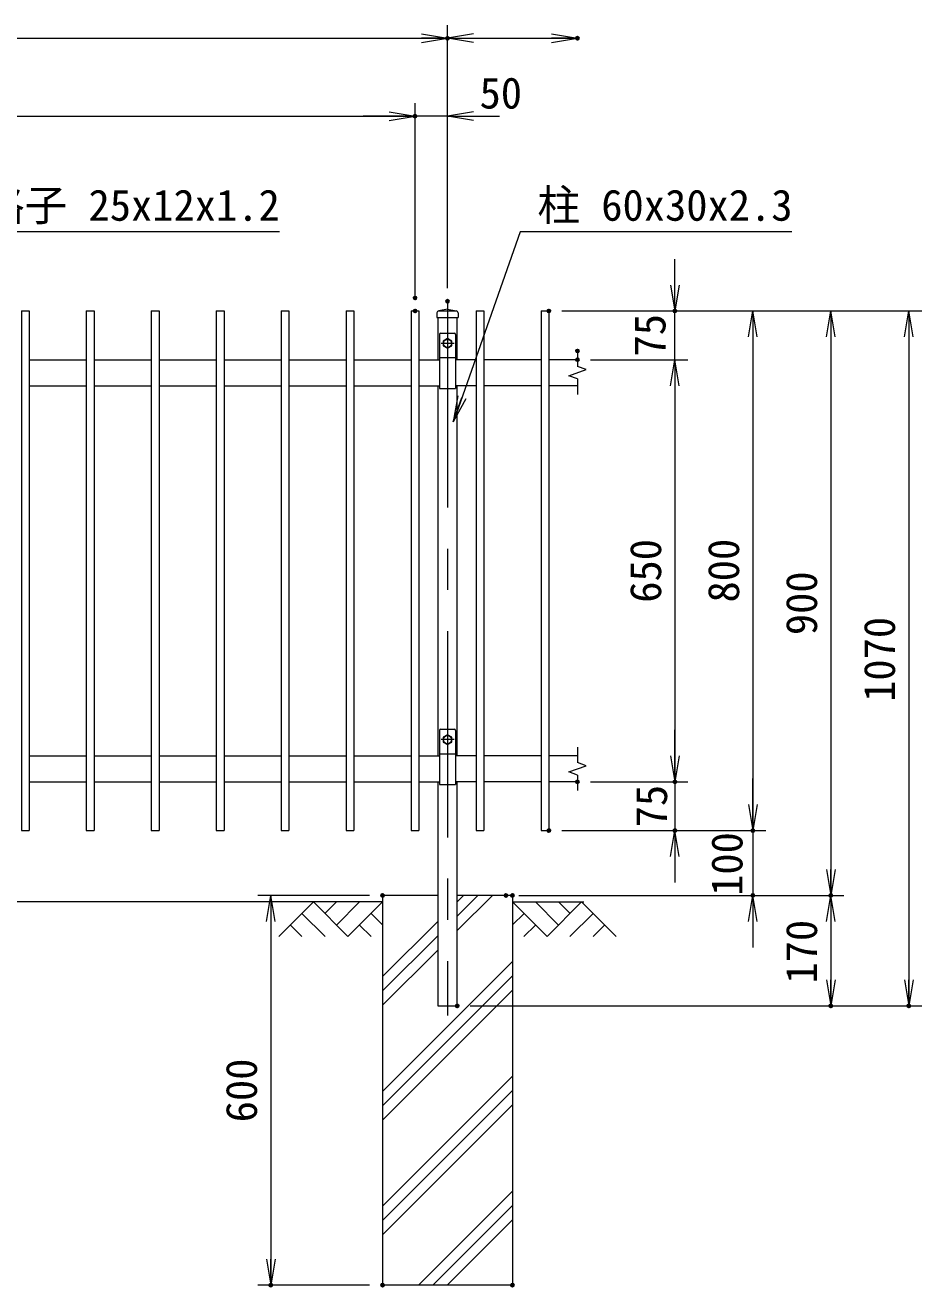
# Model space of a CAD drawing. Units: millimetres, scale not verified. Extents: x -4200 to 4200, y -2970 to 2970.
# Drawn here: x -1933 to -553, y -308 to 1634 of the extents above; entities that cross this region are included whole.
import ezdxf
from ezdxf.enums import TextEntityAlignment as Align

# ---------------------------------------------------------------- set-up
doc = ezdxf.new("R2010")
doc.units = ezdxf.units.MM
doc.header["$LTSCALE"] = 10
doc.header["$PDMODE"] = 32
doc.header["$PDSIZE"] = 5
doc.linetypes.add('USER1', pattern=[50.8, 31.75, -6.35, 6.35, -6.35])
for name, color, linetype, lineweight in [('0-1_D-STR1', 1, 'Continuous', 18), ('0-2_D-BMK', 2, 'USER1', 13), ('0-3_D-BGD', 7, 'Continuous', 18), ('0-4_D-STR4', 7, 'Continuous', 18), ('0-5_D-DCR-HCH', 7, 'Continuous', 13), ('0-6_D-STR3', 3, 'Continuous', 13), ('0-7_D-STR-DIM', 7, 'Continuous', 13), ('0-8_0', 7, 'Continuous', 18), ('0-A_D-STR-TXT', 7, 'Continuous', 13)]:
    doc.layers.add(name, color=color, linetype=linetype, lineweight=lineweight)
doc.layers.add('0-9_Defpoints', color=253, linetype='Continuous')
doc.styles.add('ＭＳ ゴシック', font='')
doc.styles.get('ＭＳ ゴシック').set_extended_font_data('MS Gothic')

# ---------------------------------------------------------------- blocks, each defined once
blk = doc.blocks.new('_Open')
at = {"layer": '0-8_0'}
blk.add_line((-10, 1.667), (0, 0), dxfattribs=at)
blk.add_lwpolyline([(-10, -1.667), (0, 0), (-10, 0)], dxfattribs=at)

msp = doc.modelspace()

# ---------------------------------------------------------------- linework, layer by layer
at = {"layer": '0-1_D-STR1'}
for p, q in [((-1939.26, 1194.14), (-1927.26, 1194.14)), ((-1927.26, 1194.14), (-1927.26, 394.14)), ((-1839.26, 1194.14), (-1827.26, 1194.14)), ((-1827.26, 1194.14), (-1827.26, 394.14)), ((-1739.26, 1194.14), (-1727.26, 1194.14)), ((-1727.26, 1194.14), (-1727.26, 394.14)), ((-1639.26, 1194.14), (-1627.26, 1194.14)), ((-1627.26, 1194.14), (-1627.26, 394.14)), ((-1539.26, 1194.14), (-1527.26, 1194.14)), ((-1527.26, 1194.14), (-1527.26, 394.14)), ((-1439.26, 1194.14), (-1427.26, 1194.14)), ((-1427.26, 1194.14), (-1427.26, 394.14)), ((-1339.26, 1194.14), (-1327.26, 1194.14)), ((-1327.26, 1194.14), (-1327.26, 394.14)), ((-1299.51, 1191.14), (-1299.51, 1184.14)), ((-1283.26, 1197.14), (-1296.51, 1194.14)), ((-1296.51, 1194.14), (-1270.01, 1194.14)), ((-1283.26, 1197.14), (-1270.01, 1194.14)), ((-1267.01, 1191.14), (-1267.01, 1184.14)), ((-1239.26, 1194.14), (-1227.26, 1194.14)), ((-1227.26, 1194.14), (-1227.26, 394.14)), ((-1139.26, 1194.14), (-1127.26, 1194.14)), ((-1127.26, 1194.14), (-1127.26, 394.14)), ((-1299.51, 1184.14), (-1267.01, 1184.14)), ((-1298.26, 1184.14), (-1298.26, 1119.14)), ((-1268.26, 1119.14), (-1268.26, 1184.14)), ((-1927.26, 1119.14), (-1839.26, 1119.14)), ((-1827.26, 1119.14), (-1739.26, 1119.14)), ((-1727.26, 1119.14), (-1639.26, 1119.14)), ((-1627.26, 1119.14), (-1539.26, 1119.14)), ((-1527.26, 1119.14), (-1439.26, 1119.14)), ((-1427.26, 1119.14), (-1339.26, 1119.14)), ((-1327.26, 1119.14), (-1295.76, 1119.14)), ((-1239.26, 1119.14), (-1270.76, 1119.14)), ((-1139.26, 1119.14), (-1227.26, 1119.14)), ((-1083.26, 1119.14), (-1127.26, 1119.14)), ((-1927.26, 1079.14), (-1839.26, 1079.14)), ((-1827.26, 1079.14), (-1739.26, 1079.14)), ((-1727.26, 1079.14), (-1639.26, 1079.14)), ((-1627.26, 1079.14), (-1539.26, 1079.14)), ((-1527.26, 1079.14), (-1439.26, 1079.14)), ((-1427.26, 1079.14), (-1339.26, 1079.14)), ((-1327.26, 1079.14), (-1295.76, 1079.14)), ((-1298.26, 1079.14), (-1298.26, 509.14)), ((-1239.26, 1079.14), (-1270.76, 1079.14)), ((-1268.26, 509.14), (-1268.26, 1079.14)), ((-1139.26, 1079.14), (-1227.26, 1079.14)), ((-1083.26, 1079.14), (-1127.26, 1079.14)), ((-1927.26, 509.14), (-1839.26, 509.14)), ((-1827.26, 509.14), (-1739.26, 509.14)), ((-1727.26, 509.14), (-1639.26, 509.14)), ((-1627.26, 509.14), (-1539.26, 509.14)), ((-1527.26, 509.14), (-1439.26, 509.14)), ((-1427.26, 509.14), (-1339.26, 509.14)), ((-1327.26, 509.14), (-1295.76, 509.14)), ((-1239.26, 509.14), (-1270.76, 509.14)), ((-1139.26, 509.14), (-1227.26, 509.14)), ((-1083.26, 509.14), (-1127.26, 509.14)), ((-1927.26, 469.14), (-1839.26, 469.14)), ((-1827.26, 469.14), (-1739.26, 469.14)), ((-1727.26, 469.14), (-1639.26, 469.14)), ((-1627.26, 469.14), (-1539.26, 469.14)), ((-1527.26, 469.14), (-1439.26, 469.14)), ((-1427.26, 469.14), (-1339.26, 469.14)), ((-1327.26, 469.14), (-1295.76, 469.14)), ((-1298.26, 469.14), (-1298.26, 124.14)), ((-1239.26, 469.14), (-1270.76, 469.14)), ((-1268.26, 124.14), (-1268.26, 469.14)), ((-1139.26, 469.14), (-1227.26, 469.14)), ((-1083.26, 469.14), (-1127.26, 469.14)), ((-1298.26, 124.14), (-1268.26, 124.14))]:
    msp.add_line(p, q, dxfattribs=at)
for points in [[(-1939.26, 1194.14), (-1939.26, 394.14), (-1927.26, 394.14)], [(-1839.26, 1194.14), (-1839.26, 394.14), (-1827.26, 394.14)], [(-1739.26, 1194.14), (-1739.26, 394.14), (-1727.26, 394.14)], [(-1639.26, 1194.14), (-1639.26, 394.14), (-1627.26, 394.14)], [(-1539.26, 1194.14), (-1539.26, 394.14), (-1527.26, 394.14)], [(-1439.26, 1194.14), (-1439.26, 394.14), (-1427.26, 394.14)], [(-1339.26, 1194.14), (-1339.26, 394.14), (-1327.26, 394.14)], [(-1239.26, 1194.14), (-1239.26, 394.14), (-1227.26, 394.14)], [(-1139.26, 1194.14), (-1139.26, 394.14), (-1127.26, 394.14)]]:
    msp.add_lwpolyline(points, dxfattribs=at)
for centre, start, end in [((-1296.51, 1191.14), 90, 180), ((-1270.01, 1191.14), 0, 90)]:
    msp.add_arc(centre, 3, start, end, dxfattribs=at)
at = {"layer": '0-2_D-BMK'}
for p, q in [((-1283.26, 1209.14), (-1283.26, 109.14)), ((-1283.26, 1154.14), (-1283.26, 1134.14)), ((-1273.26, 1144.14), (-1293.26, 1144.14)), ((-1283.26, 544.14), (-1283.26, 524.14)), ((-1273.26, 534.14), (-1293.26, 534.14))]:
    msp.add_line(p, q, dxfattribs=at)
at = {"layer": '0-3_D-BGD'}
for p, q in [((-1383.26, 284.14), (-3183.26, 284.14)), ((-1183.26, 284.14), (-1073.26, 284.14))]:
    msp.add_line(p, q, dxfattribs=at)
at = {"layer": '0-4_D-STR4'}
for p, q in [((-1383.26, 294.14), (-1383.26, -305.86)), ((-1298.76, 294.14), (-1383.26, 294.14)), ((-1183.26, 294.14), (-1267.76, 294.14)), ((-1183.26, 294.14), (-1183.26, -305.86)), ((-1183.26, -305.86), (-1383.26, -305.86))]:
    msp.add_line(p, q, dxfattribs=at)
at = {"layer": '0-5_D-DCR-HCH'}
for p, q in [((-1268.26, 240.13), (-1214.24, 294.14)), ((-1268.26, 262.22), (-1236.34, 294.14)), ((-1268.26, 284.32), (-1258.44, 294.14)), ((-1489.68, 284.14), (-1542.9, 230.93)), ((-1489.68, 284.14), (-1436.47, 230.93)), ((-1471.95, 266.41), (-1454.21, 284.14)), ((-1454.21, 248.67), (-1418.74, 284.14)), ((-1436.47, 230.93), (-1383.26, 284.14)), ((-1130.05, 230.93), (-1183.26, 284.14)), ((-1112.31, 248.67), (-1147.79, 284.14)), ((-1076.84, 284.14), (-1130.05, 230.93)), ((-1094.48, 266.31), (-1112.31, 284.14)), ((-1076.84, 284.14), (-1023.62, 230.93)), ((-1507.42, 266.41), (-1471.78, 230.93)), ((-1401, 266.41), (-1383.26, 248.75)), ((-1383.26, 169.32), (-1298.26, 254.32)), ((-1165.52, 266.41), (-1183.26, 248.75)), ((-1059.1, 266.41), (-1094.74, 230.93)), ((-1525.16, 248.67), (-1507.34, 230.93)), ((-1418.74, 248.67), (-1400.92, 230.93)), ((-1147.79, 248.67), (-1165.6, 230.93)), ((-1041.36, 248.67), (-1059.18, 230.93)), ((-1383.26, 147.22), (-1298.26, 232.22)), ((-1383.26, 125.13), (-1298.26, 210.13)), ((-1383.26, -7.46), (-1183.26, 192.54)), ((-1383.26, -29.55), (-1183.26, 170.45)), ((-1383.26, -51.65), (-1183.26, 148.35)), ((-1383.26, -184.23), (-1183.26, 15.77)), ((-1383.26, -206.33), (-1183.26, -6.33)), ((-1383.26, -228.43), (-1183.26, -28.43)), ((-1328.11, -305.86), (-1183.26, -161.01)), ((-1306.01, -305.86), (-1183.26, -183.11)), ((-1283.91, -305.86), (-1183.26, -205.2))]:
    msp.add_line(p, q, dxfattribs=at)
at = {"layer": '0-6_D-STR3'}
for p, q in [((-1295.76, 1158.14), (-1295.76, 1074.94)), ((-1293.76, 1160.14), (-1272.76, 1160.14)), ((-1270.76, 1158.14), (-1270.76, 1074.94)), ((-1295.76, 1122.34), (-1270.76, 1122.34)), ((-1295.76, 1074.94), (-1270.76, 1074.94)), ((-1295.76, 548.14), (-1295.76, 464.94)), ((-1293.76, 550.14), (-1272.76, 550.14)), ((-1270.76, 548.14), (-1270.76, 464.94)), ((-1295.76, 512.34), (-1270.76, 512.34)), ((-1295.76, 464.94), (-1270.76, 464.94))]:
    msp.add_line(p, q, dxfattribs=at)
for points in [[(-1276.76, 1147.9), (-1283.26, 1151.65), (-1289.76, 1147.9), (-1289.76, 1140.39), (-1283.26, 1136.64), (-1276.76, 1140.39)], [(-1276.76, 537.9), (-1283.26, 541.65), (-1289.76, 537.9), (-1289.76, 530.39), (-1283.26, 526.64), (-1276.76, 530.39)]]:
    msp.add_lwpolyline(points, close=True, dxfattribs=at)
for centre in [(-1283.26, 1144.14), (-1283.26, 534.14)]:
    msp.add_circle(centre, 6.25, dxfattribs=at)
for centre, start, end in [((-1293.76, 1158.14), 90, 180), ((-1272.76, 1158.14), 0, 90), ((-1293.76, 548.14), 90, 180), ((-1272.76, 548.14), 0, 90)]:
    msp.add_arc(centre, 2, start, end, dxfattribs=at)
at = {"layer": '0-7_D-STR-DIM'}
for p, q in [((-1283.26, 1229.14), (-1283.26, 1634.14)), ((-1283.26, 1229.14), (-1283.26, 1634.14)), ((-3283.26, 1614.14), (-1283.26, 1614.14)), ((-1283.26, 1614.14), (-1083.26, 1614.14)), ((-1333.26, 1214.14), (-1333.26, 1514.14)), ((-1333.26, 1234.14), (-1333.26, 1514.14)), ((-1283.26, 1229.14), (-1283.26, 1514.14)), ((-3233.26, 1494.14), (-1333.26, 1494.14)), ((-1373.26, 1494.14), (-1413.26, 1494.14)), ((-1283.26, 1494.14), (-1333.26, 1494.14)), ((-1243.26, 1494.14), (-1203.26, 1494.14)), ((-933.26, 1234.14), (-933.26, 1274.14)), ((-1107.26, 1194.14), (-913.26, 1194.14)), ((-1107.26, 1194.14), (-793.26, 1194.14)), ((-1107.26, 1194.14), (-673.26, 1194.14)), ((-1107.26, 1194.14), (-553.26, 1194.14)), ((-933.26, 1119.14), (-933.26, 1194.14)), ((-813.26, 1194.14), (-813.26, 394.14)), ((-693.26, 1194.14), (-693.26, 294.14)), ((-573.26, 1194.14), (-573.26, 124.14)), ((-1083.26, 1132.57), (-1083.26, 1108.76)), ((-1070.05, 1103.95), (-1083.26, 1108.76)), ((-1063.26, 1119.14), (-913.26, 1119.14)), ((-1063.26, 1119.14), (-913.26, 1119.14)), ((-933.26, 1119.14), (-933.26, 469.14)), ((-1096.47, 1094.33), (-1070.05, 1103.95)), ((-1083.26, 1089.52), (-1096.47, 1094.33)), ((-1083.26, 1089.52), (-1083.26, 1065.72)), ((-933.26, 1079.14), (-933.26, 1039.14)), ((-933.26, 509.14), (-933.26, 549.14)), ((-1083.26, 522.57), (-1083.26, 498.76)), ((-1096.47, 484.33), (-1070.05, 493.95)), ((-1070.05, 493.95), (-1083.26, 498.76)), ((-1083.26, 479.52), (-1096.47, 484.33)), ((-1083.26, 479.52), (-1083.26, 455.72)), ((-1063.26, 469.14), (-913.26, 469.14)), ((-1063.26, 469.14), (-913.26, 469.14)), ((-933.26, 469.14), (-933.26, 394.14)), ((-813.26, 434.14), (-813.26, 474.14)), ((-1107.26, 394.14), (-913.26, 394.14)), ((-1107.26, 394.14), (-793.26, 394.14)), ((-1107.26, 394.14), (-793.26, 394.14)), ((-813.26, 394.14), (-813.26, 294.14)), ((-933.26, 354.14), (-933.26, 314.14)), ((-1403.26, 294.14), (-1575.39, 294.14)), ((-1555.39, 294.14), (-1555.39, -305.86)), ((-1173.26, 294.14), (-673.26, 294.14)), ((-1173.26, 294.14), (-673.26, 294.14)), ((-1163.26, 294.14), (-793.26, 294.14)), ((-693.26, 294.14), (-693.26, 124.14)), ((-813.26, 254.14), (-813.26, 214.14)), ((-1248.26, 124.14), (-673.26, 124.14)), ((-1248.26, 124.14), (-553.26, 124.14)), ((-1403.26, -305.86), (-1575.39, -305.86))]:
    msp.add_line(p, q, dxfattribs=at)
at = {"layer": '0-9_Defpoints'}
for p in [(-1283.26, 1614.14), (-1083.26, 1614.14), (-1333.26, 1494.14), (-1333.26, 1214.14), (-1283.26, 1209.14), (-1333.26, 1194.14), (-1127.26, 1194.14), (-1127.26, 1194.14), (-933.26, 1194.14), (-1083.26, 1132.57), (-1083.26, 1119.14), (-1083.26, 1119.14), (-1083.26, 469.14), (-1083.26, 469.14), (-933.26, 469.14), (-1127.26, 394.14), (-1127.26, 394.14), (-933.26, 394.14), (-813.26, 394.14), (-1383.26, 294.14), (-1193.26, 294.14), (-1183.26, 294.14), (-813.26, 294.14), (-693.26, 294.14), (-1268.26, 124.14), (-693.26, 124.14), (-573.26, 124.14), (-1555.39, -305.86), (-1383.26, -305.86), (-1383.26, -305.86), (-1183.26, -305.86)]:
    msp.add_point(p, dxfattribs=at)
at = {"layer": '0-A_D-STR-TXT'}
for points in [[(-1541.84, 1316.27), (-2026.53, 1316.27), (-2128.61, 1025.22)], [(-753.09, 1316.27), (-1171.63, 1316.27), (-1273.71, 1025.22)]]:
    msp.add_lwpolyline(points, dxfattribs=at)

# ---------------------------------------------------------------- block references
at = {"layer": '0-7_D-STR-DIM', "xscale": 4, "yscale": 4}
for p in [(-1283.26, 1614.14), (-1083.26, 1614.14), (-1333.26, 1494.14), (-1333.26, 1494.14)]:
    msp.add_blockref('_Open', p, dxfattribs=at)
for p, rotation in [((-1283.26, 1614.14), 180), ((-1283.26, 1494.14), 180), ((-933.26, 1194.14), 270), ((-813.26, 1194.14), 90), ((-693.26, 1194.14), 90), ((-573.26, 1194.14), 90), ((-933.26, 1119.14), 90), ((-933.26, 1119.14), 90), ((-933.26, 469.14), 270), ((-933.26, 469.14), 270), ((-813.26, 394.14), 270), ((-813.26, 394.14), 270), ((-933.26, 394.14), 90), ((-693.26, 294.14), 270), ((-1555.39, 294.14), 90), ((-813.26, 294.14), 90), ((-693.26, 294.14), 90), ((-693.26, 124.14), 270), ((-573.26, 124.14), 270), ((-1555.39, -305.86), 270)]:
    msp.add_blockref('_Open', p, dxfattribs=dict(at, rotation=rotation))
at = {"layer": '0-A_D-STR-TXT', "xscale": 4, "yscale": 4, "rotation": 250.67255}
msp.add_blockref('_Open', (-1274.37, 1023.33), dxfattribs=at)

# ---------------------------------------------------------------- texts
at = {"layer": '0-7_D-STR-DIM', "style": 'ＭＳ ゴシック'}
msp.add_text('50', height=48.09, dxfattribs=at).set_placement((-1233.95, 1491.39), align=Align.BOTTOM_LEFT)
for s, p in [('75', (-933.27, 1124.03)), ('650', (-940.01, 744.88)), ('800', (-820.01, 745.26)), ('900', (-700.01, 695.01)), ('1070', (-580.01, 592.22)), ('75', (-930.83, 399.03)), ('100', (-814.79, 293.48)), ('170', (-700.01, 158.48)), ('600', (-1562.14, -55.12))]:
    msp.add_text(s, height=48.09, rotation=90, dxfattribs=at).set_placement(p, align=Align.BOTTOM_LEFT)
at = {"layer": '0-A_D-STR-TXT', "style": 'ＭＳ ゴシック'}
for s, p in [('格子 25x12x1.2', (-1999.8, 1318.65)), ('柱 60x30x2.3', (-1144.9, 1318.65))]:
    msp.add_text(s, height=48.09, dxfattribs=at).set_placement(p, align=Align.BOTTOM_LEFT)

doc.saveas('drawing.dxf')
